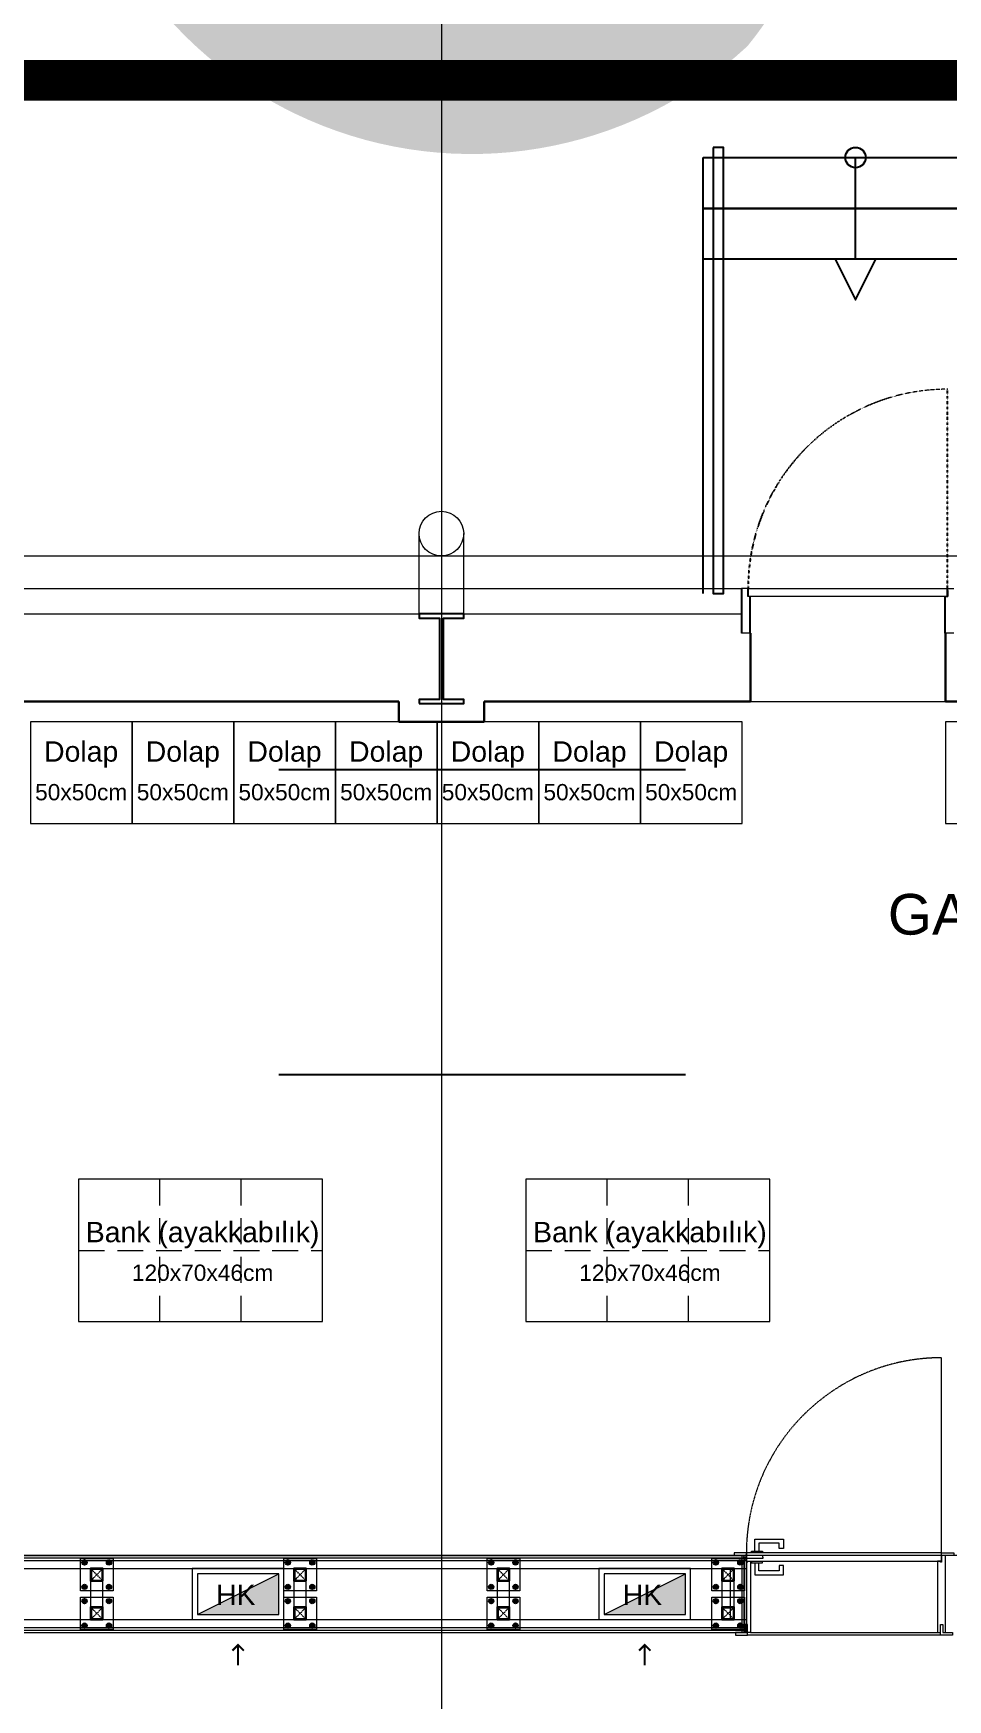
# Model space of a CAD drawing. Header units: centimetres. Extents: x 405464 to 563355, y 50011 to 66875.
# Drawn here: x 511038 to 511487, y 56607 to 57427 of the extents above; entities that cross this region are included whole.
import ezdxf
from ezdxf.enums import TextEntityAlignment as Align

# ---------------------------------------------------------------- set-up
doc = ezdxf.new("R2010")
doc.units = ezdxf.units.CM
for name, pattern in [('CHAIN', [0.3543, 0.2362, -0.0295, 0.0591, -0.0295]), ('DASHDOT', [25.4, 12.7, -6.35, 0, -6.35]), ('DASHED', [4, 2, -2]), ('DASHED2', [9.525, 6.35, -3.175]), ('DOT', [0.25, 0, -0.25]), ('M00$0$CENTER', [50.8, 31.75, -6.35, 6.35, -6.35]), ('M00$0$HIDDEN', [0.375, 0.25, -0.125])]:
    doc.linetypes.add(name, pattern=pattern)
doc.layers.get('0').update_dxf_attribs({"lineweight": 9})
doc.layers.add('-MH_Ad', color=1, linetype='Continuous', lineweight=9, true_color=0xff0000)
doc.layers.add('DV_alçıpanel_duvar_yeni', color=1, linetype='Continuous', lineweight=20, true_color=0xff0000)
for name, color, linetype, lineweight in [('0-KRCN-MİMARİ-220526', 8, 'Continuous', 9), ('A_Aks', 30, 'DASHDOT', 9), ('A_Arka', 8, 'Continuous', 9), ('A_celik', 1, 'Continuous', 25), ('A_Duvar-alçiplak', 3, 'Continuous', 30), ('A_Kaplama', 191, 'Continuous', 20), ('D_Profil', 155, 'Continuous', 15), ('G_0.09', 254, 'Continuous', 9), ('M00$0$A_Iskelet', 20, 'Continuous', 25), ('M00$0$D_Merkez', 51, 'M00$0$CENTER', 13), ('M00$0$D_Profil', 155, 'Continuous', 15), ('M00$0$KP_Acilim', 201, 'M00$0$HIDDEN', 15), ('M00$0$KP_Aksesuar', 9, 'Continuous', 9), ('M00$0$Y_Hidden_[Gizli]', 9, 'M00$0$HIDDEN', 9), ('MH_Alan', 51, 'Continuous', 9), ('TF_Mobilya', 142, 'Continuous', 9)]:
    doc.layers.add(name, color=color, linetype=linetype, lineweight=lineweight)
doc.layers.add('_statik', color=2, linetype='Continuous')
doc.layers.add('mevcut çelik merdiven', color=23, linetype='Continuous')
doc.styles.add('Kalin01', font='swissk.ttf')
doc.styles.add('MP_KAPI_POZ', font='arial.ttf')
doc.styles.add('Normal', font='arial.ttf')

# ---------------------------------------------------------------- blocks, each defined once
blk = doc.blocks.new('a_aks')
at = {"layer": 'A_Aks', "color": 8, "ltscale": 200}
for p, q in [((6880, 5308.05), (6880, -831.11)), ((2130, 4857), (12637.81, 4857))]:
    blk.add_line(p, q, dxfattribs=at)
blk = doc.blocks.new('mimari_yeni_durum')
at = {"transparency": 33554559}
h = blk.add_hatch(color=8, dxfattribs=at)
h.dxf.hatch_style = 1
h.set_gradient(color1=(128, 128, 128), color2=(214, 214, 214), name='INVSPHERICAL')
h.paths.add_polyline_path([(7075.01, 5283.99, 0.653656), (6739.42, 5431.01, 0.171763), (6694.89, 5305.18, 0.653656), (7030.48, 5158.16, 0.171763)])
h.paths.add_polyline_path([(6855.01, 5283.99, -1), (6895.01, 5283.99, -1)], flags=16)
at = {"color": 8, "linetype": 'DOT'}
for p, q in [((7128.68, 4891.5), (7128.68, 4989.5)), ((7129, 4891.5), (7129, 4989.5))]:
    blk.add_line(p, q, dxfattribs=at)
at = {"color": 8}
for p, q in [((7027.68, 4869.5), (7027.68, 4891.5)), ((7030.68, 4891.5), (7027.68, 4891.5)), ((7028, 4869.5), (7028, 4891.5)), ((7031, 4891.5), (7028, 4891.5)), ((7030.68, 4891.5), (7128.68, 4891.5)), ((7030.68, 4887.5), (7030.68, 4891.5)), ((7030.68, 4887.5), (7030.68, 4890.5)), ((7128.68, 4887.5), (7030.68, 4887.5)), ((7031.68, 4887.5), (7030.68, 4887.5)), ((7031, 4891.5), (7129, 4891.5)), ((7031, 4887.5), (7031, 4891.5)), ((7031, 4887.5), (7031, 4890.5)), ((7129, 4887.5), (7031, 4887.5)), ((7032, 4887.5), (7031, 4887.5)), ((7031.68, 4869.5), (7031.68, 4887.5)), ((7032, 4869.5), (7032, 4887.5)), ((7127.68, 4887.5), (7128.68, 4887.5)), ((7127.68, 4869.5), (7127.68, 4887.5)), ((7128, 4887.5), (7129, 4887.5)), ((7128, 4869.5), (7128, 4887.5)), ((7128.68, 4891.5), (7131.68, 4891.5)), ((7128.68, 4890.5), (7128.68, 4891.5)), ((7128.68, 4890.5), (7128.68, 4887.5)), ((7128.68, 4887.5), (7128.68, 4890.5)), ((7129, 4891.5), (7132, 4891.5)), ((7129, 4890.5), (7129, 4891.5)), ((7129, 4890.5), (7129, 4887.5)), ((7129, 4887.5), (7129, 4890.5)), ((7031.68, 4869.5), (7027.68, 4869.5)), ((7032, 4869.5), (7028, 4869.5)), ((7131.68, 4869.5), (7127.68, 4869.5)), ((7132, 4869.5), (7128, 4869.5))]:
    blk.add_line(p, q, dxfattribs=at)
at = {"color": 8, "linetype": 'DOT'}
for centre, radius in [((7128.68, 4891.5), 97.99), ((7129, 4891.5), 98)]:
    blk.add_arc(centre, radius, 90, 180, dxfattribs=at)
at = {"layer": 'A_Arka', "color": 8}
for p, q in [((6869, 4879), (6869, 4918.5)), ((6891, 4879), (6891, 4918.5)), ((1600, 4907.5), (12577, 4907.5))]:
    blk.add_line(p, q, dxfattribs=at)
blk.add_circle((6880, 4918.5), 11, dxfattribs=at)
at = {"layer": 'A_celik', "color": 8}
blk.add_lwpolyline([(6869, 4835), (6891, 4835), (6891, 4837), (6881, 4837), (6881, 4877), (6891, 4877), (6891, 4879), (6869, 4879), (6869, 4877), (6879, 4877), (6879, 4837), (6869, 4837), (6869, 4835)], dxfattribs=at)
at = {"layer": 'A_Duvar-alçiplak', "color": 8}
for p, q in [((7032, 4869.5), (7032, 4836)), ((7128, 4869.5), (7128, 4836)), ((6501, 4836), (6859, 4836)), ((6859, 4836), (6859, 4826)), ((6901, 4836), (6901, 4826)), ((6901, 4836), (7032, 4836)), ((7128, 4836), (7259, 4836)), ((6859, 4826), (6901, 4826))]:
    blk.add_line(p, q, dxfattribs=at)
at = {"layer": 'A_Kaplama', "color": 8}
for p, q in [((4282, 4891.5), (7028, 4891.5)), ((4282, 4879), (7028, 4879))]:
    blk.add_line(p, q, dxfattribs=at)
at = {"layer": 'mevcut çelik merdiven', "color": 8}
for points in [[(7013.67, 5108.46), (7013.67, 4889), (7018.67, 4889), (7018.67, 5108.46)], [(7013.67, 5108.46), (7013.67, 4889), (7018.67, 4889), (7018.67, 5108.46)], [(7008.67, 5103.46), (7158.67, 5103.46), (7158.67, 5078.46), (7008.67, 5078.46)], [(7008.67, 5103.46), (7158.67, 5103.46), (7158.67, 5078.46), (7008.67, 5078.46)], [(7008.67, 5078.46), (7158.67, 5078.46), (7158.67, 5053.46), (7008.67, 5053.46)], [(7008.67, 5078.46), (7158.67, 5078.46), (7158.67, 5053.46), (7008.67, 5053.46)], [(7073.61, 5053.46), (7083.61, 5033.46), (7093.61, 5053.46)], [(7073.61, 5053.46), (7083.61, 5033.46), (7093.61, 5053.46)]]:
    blk.add_lwpolyline(points, close=True, dxfattribs=at)
for points in [[(7083.67, 5053.46), (7083.67, 5103.46)], [(7083.67, 5053.46), (7083.67, 5103.46)], [(7008.67, 4889), (7008.67, 5078.46)], [(7008.67, 4889), (7008.67, 5078.46)]]:
    blk.add_lwpolyline(points, dxfattribs=at)
blk.add_circle((7083.67, 5103.46), 5, dxfattribs=at)
blk.add_circle((7083.67, 5103.46), 5, dxfattribs=at)
at = {"layer": 'A_Aks', "color": 8}
blk.add_blockref('a_aks', (0, 0), dxfattribs=at)
blk = doc.blocks.new('hazırlık_alanları_yp')
at = {"layer": 'TF_Mobilya', "color": 8, "linetype": 'DASHED2', "ltscale": 2}
for p, q in [((5111.6, 4474), (5111.6, 4544)), ((5151.6, 4474), (5151.6, 4544)), ((5331.6, 4474), (5331.6, 4544)), ((5371.6, 4474), (5371.6, 4544))]:
    blk.add_line(p, q, dxfattribs=at)
at = {"layer": 'TF_Mobilya', "color": 8}
for points in [[(5048, 4719), (5098, 4719), (5098, 4769), (5048, 4769)], [(5098, 4719), (5148, 4719), (5148, 4769), (5098, 4769)], [(5148, 4719), (5198, 4719), (5198, 4769), (5148, 4769)], [(5198, 4719), (5248, 4719), (5248, 4769), (5198, 4769)], [(5248, 4719), (5298, 4719), (5298, 4769), (5248, 4769)], [(5298, 4719), (5348, 4719), (5348, 4769), (5298, 4769)], [(5348, 4719), (5398, 4719), (5398, 4769), (5348, 4769)], [(5498, 4719), (5548, 4719), (5548, 4769), (5498, 4769)], [(5071.6, 4474), (5191.6, 4474), (5191.6, 4544), (5071.6, 4544)], [(5291.6, 4474), (5411.6, 4474), (5411.6, 4544), (5291.6, 4544)]]:
    blk.add_lwpolyline(points, close=True, dxfattribs=at)
at = {"layer": 'TF_Mobilya', "color": 8, "linetype": 'DASHED2', "ltscale": 2}
for points in [[(5071.6, 4509), (5191.6, 4509)], [(5291.6, 4509), (5411.6, 4509)]]:
    blk.add_lwpolyline(points, dxfattribs=at)
at = {"layer": 'TF_Mobilya', "color": 8, "style": 'MP_KAPI_POZ'}
for s, height, p in [('Dolap', 10, (5072.85, 4754.35)), ('Dolap', 10, (5122.85, 4754.35)), ('Dolap', 10, (5172.85, 4754.35)), ('Dolap', 10, (5222.85, 4754.35)), ('Dolap', 10, (5272.85, 4754.35)), ('Dolap', 10, (5322.85, 4754.35)), ('Dolap', 10, (5372.85, 4754.35)), ('50x50cm', 8, (5072.85, 4734.35)), ('50x50cm', 8, (5122.85, 4734.35)), ('50x50cm', 8, (5172.85, 4734.35)), ('50x50cm', 8, (5222.85, 4734.35)), ('50x50cm', 8, (5272.85, 4734.35)), ('50x50cm', 8, (5322.85, 4734.35)), ('50x50cm', 8, (5372.85, 4734.35)), ('Bank (ayakkabılık)', 10, (5132.56, 4518.01)), ('Bank (ayakkabılık)', 10, (5352.56, 4518.01)), ('120x70x46cm', 8, (5132.56, 4498.01)), ('120x70x46cm', 8, (5352.56, 4498.01))]:
    blk.add_text(s, height=height, dxfattribs=at).set_placement(p, align=Align.MIDDLE_CENTER)
blk = doc.blocks.new('A$C17b1b0ad')
at = {"layer": 'MH_Alan', "color": 8}
for points in [[(6101, 4836), (6459, 4836), (6459, 4826), (6501, 4826), (6501, 4836), (6859, 4836), (6859, 4826), (6901, 4826), (6901, 4836), (7259, 4836), (7259, 4826), (7301, 4826), (7301, 4836), (7659, 4836), (7659, 4826), (7701, 4826), (7701, 4836), (8059, 4836), (8059, 4826), (8101, 4826), (8101, 4836), (8459, 4836)], [(8656.98, 4416), (2547.5, 4416)]]:
    blk.add_lwpolyline(points, dxfattribs=at)
blk = doc.blocks.new('statik_temel_kalıp')
at = {"layer": '_statik', "color": 4, "linetype": 'DASHED', "ltscale": 100}
for p, q in [((-10930, -54.5), (-60, -54.5)), ((-10930, -204.5), (-210, -204.5))]:
    blk.add_line(p, q, dxfattribs=at)
at = {"layer": '_statik', "color": 4, "linetype": 'DASHED', "ltscale": 100, "style": 'Kalin01'}
blk.add_text('GALERİ', height=20, dxfattribs=at).set_placement((-5430.42, -135.71))
blk = doc.blocks.new('*U114')
at = {"ltscale": 40}
blk.add_lwpolyline([(0, 0), (0, 6), (6, 6), (6, 0)], close=True, dxfattribs=at)
at = {"layer": 'M00$0$D_Merkez', "ltscale": 0.015}
for points in [[(0, 0), (6, 6)], [(0, 6), (6, 0)]]:
    blk.add_lwpolyline(points, dxfattribs=at)
at = {"layer": 'M00$0$D_Profil', "ltscale": 40}
blk.add_lwpolyline([(0.4, 0.4), (0.4, 5.6), (5.6, 5.6), (5.6, 0.4)], close=True, dxfattribs=at)
blk = doc.blocks.new('duvarlar')
h = blk.add_hatch(color=8)
h.dxf.hatch_style = 1
h.paths.add_polyline_path([(6800, 4387), (6800, 4407), (6760, 4387)])
h = blk.add_hatch(color=8)
h.dxf.hatch_style = 1
h.paths.add_polyline_path([(7000, 4387), (7000, 4407), (6960, 4387)])
at = {"color": 8}
for points in [[(7030, 4417.2), (7024, 4417.2), (7024, 4416), (7030, 4416)], [(7030, 4417.2), (7030, 4413.2), (7126, 4413.2), (7126, 4417.2)], [(7126, 4417.2), (7132, 4417.2), (7132, 4416), (7126, 4416)], [(6702.5, 4398.5), (6702.5, 4414.5), (6718.5, 4414.5), (6718.5, 4398.5)], [(6802.5, 4398.5), (6802.5, 4414.5), (6818.5, 4414.5), (6818.5, 4398.5)], [(6902.5, 4398.5), (6902.5, 4414.5), (6918.5, 4414.5), (6918.5, 4398.5)], [(7013, 4398.5), (7013, 4414.5), (7029, 4414.5), (7029, 4398.5)], [(7013, 4398.5), (7013, 4414.5), (7029, 4414.5), (7029, 4398.5)], [(7030.6, 4378), (7030.6, 4382), (7029.4, 4382), (7029.4, 4378), (7028, 4378), (7028, 4416), (7030, 4416), (7030, 4412.7), (7030.5, 4412.7), (7030.5, 4413.2), (7032, 4413.2), (7032, 4378)], [(7125.5, 4413.2), (7124, 4413.2), (7124, 4378), (7125.4, 4378), (7125.4, 4382), (7126.6, 4382), (7126.6, 4378), (7128, 4378), (7128, 4416), (7126, 4416), (7126, 4412.7), (7125.5, 4412.7)], [(6800, 4387), (6800, 4407), (6760, 4407), (6760, 4387)], [(7000, 4387), (7000, 4407), (6960, 4407), (6960, 4387)], [(6702.5, 4379.5), (6702.5, 4395.5), (6718.5, 4395.5), (6718.5, 4379.5)], [(6802.5, 4379.5), (6802.5, 4395.5), (6818.5, 4395.5), (6818.5, 4379.5)], [(6902.5, 4379.5), (6902.5, 4395.5), (6918.5, 4395.5), (6918.5, 4379.5)], [(7013, 4379.5), (7013, 4395.5), (7029, 4395.5), (7029, 4379.5)], [(7013, 4379.5), (7013, 4395.5), (7029, 4395.5), (7029, 4379.5)], [(7029.4, 4378), (7024.6, 4378), (7024.6, 4376.8), (7030.6, 4376.8), (7030.6, 4382), (7029.4, 4382)], [(7126.6, 4378), (7131.4, 4378), (7131.4, 4376.8), (7125.4, 4376.8), (7125.4, 4382), (7126.6, 4382)]]:
    blk.add_lwpolyline(points, close=True, dxfattribs=at)
for points in [[(6760, 4387), (6800, 4407)], [(6960, 4387), (7000, 4407)]]:
    blk.add_lwpolyline(points, dxfattribs=at)
at = {"color": 8, "const_width": 1}
for points in [[(6777.17, 4369.17), (6780, 4372), (6782.83, 4369.17)], [(6780, 4361.94), (6780, 4372)], [(6977.17, 4369.17), (6980, 4372), (6982.83, 4369.17)], [(6980, 4361.94), (6980, 4372)]]:
    blk.add_lwpolyline(points, dxfattribs=at)
at = {"layer": 'D_Profil', "color": 8}
for p, q in [((4281.25, 4409.5), (7030, 4409.5)), ((6707.5, 4409.5), (6707.5, 4384.5)), ((6807.5, 4409.5), (6807.5, 4384.5)), ((6907.5, 4409.5), (6907.5, 4384.5)), ((7018, 4409.5), (7018, 4384.5)), ((7022, 4409.5), (7022, 4384.5)), ((6713.5, 4390.5), (6713.5, 4403.5)), ((6813.5, 4390.5), (6813.5, 4403.5)), ((6913.5, 4390.5), (6913.5, 4403.5)), ((7024, 4390.5), (7024, 4403.5)), ((7028, 4390.5), (7028, 4403.5)), ((4281.25, 4384.5), (7030, 4384.5))]:
    blk.add_line(p, q, dxfattribs=at)
at = {"layer": 'DV_alçıpanel_duvar_yeni', "color": 8}
for p, q in [((4281.25, 4416), (7030, 4416)), ((4281.25, 4414.75), (7030, 4414.75)), ((4281.25, 4413.5), (7030, 4413.5)), ((7028.75, 4416), (7028.75, 4378)), ((7028.75, 4416), (7028.75, 4378)), ((7030, 4416), (7030, 4378)), ((7030, 4416), (7030, 4389)), ((7030, 4416), (7030, 4378)), ((4280, 4378), (7030, 4378)), ((4281.25, 4380.5), (7030, 4380.5)), ((4281.25, 4379.25), (7030, 4379.25))]:
    blk.add_line(p, q, dxfattribs=at)
at = {"layer": 'G_0.09', "color": 8}
for p, q in [((6704.5, 4413.67), (6703.49, 4413.09)), ((6703.49, 4413.09), (6703.49, 4411.91)), ((6703.49, 4411.91), (6704.5, 4411.33)), ((6705.51, 4413.09), (6704.5, 4413.67)), ((6704.5, 4411.33), (6705.51, 4411.91)), ((6705.51, 4411.91), (6705.51, 4413.09)), ((6715.49, 4413.09), (6716.5, 4413.67)), ((6715.49, 4411.91), (6715.49, 4413.09)), ((6716.5, 4411.33), (6715.49, 4411.91)), ((6716.5, 4413.67), (6717.51, 4413.09)), ((6717.51, 4411.91), (6716.5, 4411.33)), ((6717.51, 4413.09), (6717.51, 4411.91)), ((6804.5, 4413.67), (6803.49, 4413.09)), ((6803.49, 4413.09), (6803.49, 4411.91)), ((6803.49, 4411.91), (6804.5, 4411.33)), ((6805.51, 4413.09), (6804.5, 4413.67)), ((6804.5, 4411.33), (6805.51, 4411.91)), ((6805.51, 4411.91), (6805.51, 4413.09)), ((6815.49, 4413.09), (6816.5, 4413.67)), ((6815.49, 4411.91), (6815.49, 4413.09)), ((6816.5, 4411.33), (6815.49, 4411.91)), ((6816.5, 4413.67), (6817.51, 4413.09)), ((6817.51, 4411.91), (6816.5, 4411.33)), ((6817.51, 4413.09), (6817.51, 4411.91)), ((6904.5, 4413.67), (6903.49, 4413.09)), ((6903.49, 4413.09), (6903.49, 4411.91)), ((6903.49, 4411.91), (6904.5, 4411.33)), ((6905.51, 4413.09), (6904.5, 4413.67)), ((6904.5, 4411.33), (6905.51, 4411.91)), ((6905.51, 4411.91), (6905.51, 4413.09)), ((6915.49, 4413.09), (6916.5, 4413.67)), ((6915.49, 4411.91), (6915.49, 4413.09)), ((6916.5, 4411.33), (6915.49, 4411.91)), ((6916.5, 4413.67), (6917.51, 4413.09)), ((6917.51, 4411.91), (6916.5, 4411.33)), ((6917.51, 4413.09), (6917.51, 4411.91)), ((7015, 4413.67), (7013.99, 4413.09)), ((7015, 4413.67), (7013.99, 4413.09)), ((7013.99, 4413.09), (7013.99, 4411.91)), ((7013.99, 4413.09), (7013.99, 4411.91)), ((7013.99, 4411.91), (7015, 4411.33)), ((7013.99, 4411.91), (7015, 4411.33)), ((7016.01, 4413.09), (7015, 4413.67)), ((7016.01, 4413.09), (7015, 4413.67)), ((7015, 4411.33), (7016.01, 4411.91)), ((7015, 4411.33), (7016.01, 4411.91)), ((7016.01, 4411.91), (7016.01, 4413.09)), ((7016.01, 4411.91), (7016.01, 4413.09)), ((7025.99, 4413.09), (7027, 4413.67)), ((7025.99, 4413.09), (7027, 4413.67)), ((7025.99, 4411.91), (7025.99, 4413.09)), ((7025.99, 4411.91), (7025.99, 4413.09)), ((7027, 4411.33), (7025.99, 4411.91)), ((7027, 4411.33), (7025.99, 4411.91)), ((7027, 4413.67), (7028.01, 4413.09)), ((7027, 4413.67), (7028.01, 4413.09)), ((7028.01, 4411.91), (7027, 4411.33)), ((7028.01, 4411.91), (7027, 4411.33)), ((7028.01, 4413.09), (7028.01, 4411.91)), ((7028.01, 4413.09), (7028.01, 4411.91)), ((6703.49, 4401.09), (6704.5, 4401.67)), ((6703.49, 4399.91), (6703.49, 4401.09)), ((6704.5, 4401.67), (6705.51, 4401.09)), ((6705.51, 4401.09), (6705.51, 4399.91)), ((6716.5, 4401.67), (6715.49, 4401.09)), ((6715.49, 4401.09), (6715.49, 4399.91)), ((6717.51, 4401.09), (6716.5, 4401.67)), ((6717.51, 4399.91), (6717.51, 4401.09)), ((6803.49, 4401.09), (6804.5, 4401.67)), ((6803.49, 4399.91), (6803.49, 4401.09)), ((6804.5, 4401.67), (6805.51, 4401.09)), ((6805.51, 4401.09), (6805.51, 4399.91)), ((6816.5, 4401.67), (6815.49, 4401.09)), ((6815.49, 4401.09), (6815.49, 4399.91)), ((6817.51, 4401.09), (6816.5, 4401.67)), ((6817.51, 4399.91), (6817.51, 4401.09)), ((6903.49, 4401.09), (6904.5, 4401.67)), ((6903.49, 4399.91), (6903.49, 4401.09)), ((6904.5, 4401.67), (6905.51, 4401.09)), ((6905.51, 4401.09), (6905.51, 4399.91)), ((6916.5, 4401.67), (6915.49, 4401.09)), ((6915.49, 4401.09), (6915.49, 4399.91)), ((6917.51, 4401.09), (6916.5, 4401.67)), ((6917.51, 4399.91), (6917.51, 4401.09)), ((7013.99, 4401.09), (7015, 4401.67)), ((7013.99, 4401.09), (7015, 4401.67)), ((7013.99, 4399.91), (7013.99, 4401.09)), ((7013.99, 4399.91), (7013.99, 4401.09)), ((7015, 4401.67), (7016.01, 4401.09)), ((7015, 4401.67), (7016.01, 4401.09)), ((7016.01, 4401.09), (7016.01, 4399.91)), ((7016.01, 4401.09), (7016.01, 4399.91)), ((7027, 4401.67), (7025.99, 4401.09)), ((7027, 4401.67), (7025.99, 4401.09)), ((7025.99, 4401.09), (7025.99, 4399.91)), ((7025.99, 4401.09), (7025.99, 4399.91)), ((7028.01, 4401.09), (7027, 4401.67)), ((7028.01, 4401.09), (7027, 4401.67)), ((7028.01, 4399.91), (7028.01, 4401.09)), ((7028.01, 4399.91), (7028.01, 4401.09)), ((6704.5, 4399.33), (6703.49, 4399.91)), ((6704.5, 4394.67), (6703.49, 4394.09)), ((6703.49, 4394.09), (6703.49, 4392.91)), ((6703.49, 4392.91), (6704.5, 4392.33)), ((6705.51, 4399.91), (6704.5, 4399.33)), ((6705.51, 4394.09), (6704.5, 4394.67)), ((6704.5, 4392.33), (6705.51, 4392.91)), ((6705.51, 4392.91), (6705.51, 4394.09)), ((6715.49, 4399.91), (6716.5, 4399.33)), ((6715.49, 4394.09), (6716.5, 4394.67)), ((6715.49, 4392.91), (6715.49, 4394.09)), ((6716.5, 4392.33), (6715.49, 4392.91)), ((6716.5, 4399.33), (6717.51, 4399.91)), ((6716.5, 4394.67), (6717.51, 4394.09)), ((6717.51, 4392.91), (6716.5, 4392.33)), ((6717.51, 4394.09), (6717.51, 4392.91)), ((6804.5, 4399.33), (6803.49, 4399.91)), ((6804.5, 4394.67), (6803.49, 4394.09)), ((6803.49, 4394.09), (6803.49, 4392.91)), ((6803.49, 4392.91), (6804.5, 4392.33)), ((6805.51, 4399.91), (6804.5, 4399.33)), ((6805.51, 4394.09), (6804.5, 4394.67)), ((6804.5, 4392.33), (6805.51, 4392.91)), ((6805.51, 4392.91), (6805.51, 4394.09)), ((6815.49, 4399.91), (6816.5, 4399.33)), ((6815.49, 4394.09), (6816.5, 4394.67)), ((6815.49, 4392.91), (6815.49, 4394.09)), ((6816.5, 4392.33), (6815.49, 4392.91)), ((6816.5, 4399.33), (6817.51, 4399.91)), ((6816.5, 4394.67), (6817.51, 4394.09)), ((6817.51, 4392.91), (6816.5, 4392.33)), ((6817.51, 4394.09), (6817.51, 4392.91)), ((6904.5, 4399.33), (6903.49, 4399.91)), ((6904.5, 4394.67), (6903.49, 4394.09)), ((6903.49, 4394.09), (6903.49, 4392.91)), ((6903.49, 4392.91), (6904.5, 4392.33)), ((6905.51, 4399.91), (6904.5, 4399.33)), ((6905.51, 4394.09), (6904.5, 4394.67)), ((6904.5, 4392.33), (6905.51, 4392.91)), ((6905.51, 4392.91), (6905.51, 4394.09)), ((6915.49, 4399.91), (6916.5, 4399.33)), ((6915.49, 4394.09), (6916.5, 4394.67)), ((6915.49, 4392.91), (6915.49, 4394.09)), ((6916.5, 4392.33), (6915.49, 4392.91)), ((6916.5, 4399.33), (6917.51, 4399.91)), ((6916.5, 4394.67), (6917.51, 4394.09)), ((6917.51, 4392.91), (6916.5, 4392.33)), ((6917.51, 4394.09), (6917.51, 4392.91)), ((7015, 4399.33), (7013.99, 4399.91)), ((7015, 4399.33), (7013.99, 4399.91)), ((7015, 4394.67), (7013.99, 4394.09)), ((7015, 4394.67), (7013.99, 4394.09)), ((7013.99, 4394.09), (7013.99, 4392.91)), ((7013.99, 4394.09), (7013.99, 4392.91)), ((7013.99, 4392.91), (7015, 4392.33)), ((7013.99, 4392.91), (7015, 4392.33)), ((7016.01, 4399.91), (7015, 4399.33)), ((7016.01, 4399.91), (7015, 4399.33)), ((7016.01, 4394.09), (7015, 4394.67)), ((7016.01, 4394.09), (7015, 4394.67)), ((7015, 4392.33), (7016.01, 4392.91)), ((7015, 4392.33), (7016.01, 4392.91)), ((7016.01, 4392.91), (7016.01, 4394.09)), ((7016.01, 4392.91), (7016.01, 4394.09)), ((7025.99, 4399.91), (7027, 4399.33)), ((7025.99, 4399.91), (7027, 4399.33)), ((7025.99, 4394.09), (7027, 4394.67)), ((7025.99, 4394.09), (7027, 4394.67)), ((7025.99, 4392.91), (7025.99, 4394.09)), ((7025.99, 4392.91), (7025.99, 4394.09)), ((7027, 4392.33), (7025.99, 4392.91)), ((7027, 4392.33), (7025.99, 4392.91)), ((7027, 4399.33), (7028.01, 4399.91)), ((7027, 4399.33), (7028.01, 4399.91)), ((7027, 4394.67), (7028.01, 4394.09)), ((7027, 4394.67), (7028.01, 4394.09)), ((7028.01, 4392.91), (7027, 4392.33)), ((7028.01, 4392.91), (7027, 4392.33)), ((7028.01, 4394.09), (7028.01, 4392.91)), ((7028.01, 4394.09), (7028.01, 4392.91)), ((6703.49, 4382.09), (6704.5, 4382.67)), ((6703.49, 4380.91), (6703.49, 4382.09)), ((6704.5, 4380.33), (6703.49, 4380.91)), ((6704.5, 4382.67), (6705.51, 4382.09)), ((6705.51, 4380.91), (6704.5, 4380.33)), ((6705.51, 4382.09), (6705.51, 4380.91)), ((6716.5, 4382.67), (6715.49, 4382.09)), ((6715.49, 4382.09), (6715.49, 4380.91)), ((6715.49, 4380.91), (6716.5, 4380.33)), ((6717.51, 4382.09), (6716.5, 4382.67)), ((6716.5, 4380.33), (6717.51, 4380.91)), ((6717.51, 4380.91), (6717.51, 4382.09)), ((6803.49, 4382.09), (6804.5, 4382.67)), ((6803.49, 4380.91), (6803.49, 4382.09)), ((6804.5, 4380.33), (6803.49, 4380.91)), ((6804.5, 4382.67), (6805.51, 4382.09)), ((6805.51, 4380.91), (6804.5, 4380.33)), ((6805.51, 4382.09), (6805.51, 4380.91)), ((6816.5, 4382.67), (6815.49, 4382.09)), ((6815.49, 4382.09), (6815.49, 4380.91)), ((6815.49, 4380.91), (6816.5, 4380.33)), ((6817.51, 4382.09), (6816.5, 4382.67)), ((6816.5, 4380.33), (6817.51, 4380.91)), ((6817.51, 4380.91), (6817.51, 4382.09)), ((6903.49, 4382.09), (6904.5, 4382.67)), ((6903.49, 4380.91), (6903.49, 4382.09)), ((6904.5, 4380.33), (6903.49, 4380.91)), ((6904.5, 4382.67), (6905.51, 4382.09)), ((6905.51, 4380.91), (6904.5, 4380.33)), ((6905.51, 4382.09), (6905.51, 4380.91)), ((6916.5, 4382.67), (6915.49, 4382.09)), ((6915.49, 4382.09), (6915.49, 4380.91)), ((6915.49, 4380.91), (6916.5, 4380.33)), ((6917.51, 4382.09), (6916.5, 4382.67)), ((6916.5, 4380.33), (6917.51, 4380.91)), ((6917.51, 4380.91), (6917.51, 4382.09)), ((7013.99, 4382.09), (7015, 4382.67)), ((7013.99, 4382.09), (7015, 4382.67)), ((7013.99, 4380.91), (7013.99, 4382.09)), ((7013.99, 4380.91), (7013.99, 4382.09)), ((7015, 4380.33), (7013.99, 4380.91)), ((7015, 4380.33), (7013.99, 4380.91)), ((7015, 4382.67), (7016.01, 4382.09)), ((7015, 4382.67), (7016.01, 4382.09)), ((7016.01, 4380.91), (7015, 4380.33)), ((7016.01, 4380.91), (7015, 4380.33)), ((7016.01, 4382.09), (7016.01, 4380.91)), ((7016.01, 4382.09), (7016.01, 4380.91)), ((7027, 4382.67), (7025.99, 4382.09)), ((7027, 4382.67), (7025.99, 4382.09)), ((7025.99, 4382.09), (7025.99, 4380.91)), ((7025.99, 4382.09), (7025.99, 4380.91)), ((7025.99, 4380.91), (7027, 4380.33)), ((7025.99, 4380.91), (7027, 4380.33)), ((7028.01, 4382.09), (7027, 4382.67)), ((7028.01, 4382.09), (7027, 4382.67)), ((7027, 4380.33), (7028.01, 4380.91)), ((7027, 4380.33), (7028.01, 4380.91)), ((7028.01, 4380.91), (7028.01, 4382.09)), ((7028.01, 4380.91), (7028.01, 4382.09))]:
    blk.add_line(p, q, dxfattribs=at)
at = {"layer": 'G_0.09', "color": 8, "linetype": 'CHAIN', "ltscale": 3}
for p, q in [((6703.49, 4412.5), (6705.51, 4412.5)), ((6704.5, 4411.33), (6704.5, 4413.67)), ((6717.51, 4412.5), (6715.49, 4412.5)), ((6716.5, 4411.33), (6716.5, 4413.67)), ((6803.49, 4412.5), (6805.51, 4412.5)), ((6804.5, 4411.33), (6804.5, 4413.67)), ((6817.51, 4412.5), (6815.49, 4412.5)), ((6816.5, 4411.33), (6816.5, 4413.67)), ((6903.49, 4412.5), (6905.51, 4412.5)), ((6904.5, 4411.33), (6904.5, 4413.67)), ((6917.51, 4412.5), (6915.49, 4412.5)), ((6916.5, 4411.33), (6916.5, 4413.67)), ((7013.99, 4412.5), (7016.01, 4412.5)), ((7013.99, 4412.5), (7016.01, 4412.5)), ((7015, 4411.33), (7015, 4413.67)), ((7015, 4411.33), (7015, 4413.67)), ((7028.01, 4412.5), (7025.99, 4412.5)), ((7028.01, 4412.5), (7025.99, 4412.5)), ((7027, 4411.33), (7027, 4413.67)), ((7027, 4411.33), (7027, 4413.67)), ((6704.5, 4401.67), (6704.5, 4399.33)), ((6716.5, 4401.67), (6716.5, 4399.33)), ((6804.5, 4401.67), (6804.5, 4399.33)), ((6816.5, 4401.67), (6816.5, 4399.33)), ((6904.5, 4401.67), (6904.5, 4399.33)), ((6916.5, 4401.67), (6916.5, 4399.33)), ((7015, 4401.67), (7015, 4399.33)), ((7015, 4401.67), (7015, 4399.33)), ((7027, 4401.67), (7027, 4399.33)), ((7027, 4401.67), (7027, 4399.33)), ((6703.49, 4400.5), (6705.51, 4400.5)), ((6703.49, 4393.5), (6705.51, 4393.5)), ((6704.5, 4392.33), (6704.5, 4394.67)), ((6717.51, 4400.5), (6715.49, 4400.5)), ((6717.51, 4393.5), (6715.49, 4393.5)), ((6716.5, 4392.33), (6716.5, 4394.67)), ((6803.49, 4400.5), (6805.51, 4400.5)), ((6803.49, 4393.5), (6805.51, 4393.5)), ((6804.5, 4392.33), (6804.5, 4394.67)), ((6817.51, 4400.5), (6815.49, 4400.5)), ((6817.51, 4393.5), (6815.49, 4393.5)), ((6816.5, 4392.33), (6816.5, 4394.67)), ((6903.49, 4400.5), (6905.51, 4400.5)), ((6903.49, 4393.5), (6905.51, 4393.5)), ((6904.5, 4392.33), (6904.5, 4394.67)), ((6917.51, 4400.5), (6915.49, 4400.5)), ((6917.51, 4393.5), (6915.49, 4393.5)), ((6916.5, 4392.33), (6916.5, 4394.67)), ((7013.99, 4400.5), (7016.01, 4400.5)), ((7013.99, 4400.5), (7016.01, 4400.5)), ((7013.99, 4393.5), (7016.01, 4393.5)), ((7013.99, 4393.5), (7016.01, 4393.5)), ((7015, 4392.33), (7015, 4394.67)), ((7015, 4392.33), (7015, 4394.67)), ((7028.01, 4400.5), (7025.99, 4400.5)), ((7028.01, 4400.5), (7025.99, 4400.5)), ((7028.01, 4393.5), (7025.99, 4393.5)), ((7028.01, 4393.5), (7025.99, 4393.5)), ((7027, 4392.33), (7027, 4394.67)), ((7027, 4392.33), (7027, 4394.67)), ((6703.49, 4381.5), (6705.51, 4381.5)), ((6704.5, 4382.67), (6704.5, 4380.33)), ((6717.51, 4381.5), (6715.49, 4381.5)), ((6716.5, 4382.67), (6716.5, 4380.33)), ((6803.49, 4381.5), (6805.51, 4381.5)), ((6804.5, 4382.67), (6804.5, 4380.33)), ((6817.51, 4381.5), (6815.49, 4381.5)), ((6816.5, 4382.67), (6816.5, 4380.33)), ((6903.49, 4381.5), (6905.51, 4381.5)), ((6904.5, 4382.67), (6904.5, 4380.33)), ((6917.51, 4381.5), (6915.49, 4381.5)), ((6916.5, 4382.67), (6916.5, 4380.33)), ((7013.99, 4381.5), (7016.01, 4381.5)), ((7013.99, 4381.5), (7016.01, 4381.5)), ((7015, 4382.67), (7015, 4380.33)), ((7015, 4382.67), (7015, 4380.33)), ((7028.01, 4381.5), (7025.99, 4381.5)), ((7028.01, 4381.5), (7025.99, 4381.5)), ((7027, 4382.67), (7027, 4380.33)), ((7027, 4382.67), (7027, 4380.33))]:
    blk.add_line(p, q, dxfattribs=at)
at = {"layer": 'G_0.09', "color": 8}
for points in [[(6802.5, 4384.5), (6802.5, 4409.5), (6757.5, 4409.5), (6757.5, 4384.5)], [(7002.5, 4384.5), (7002.5, 4409.5), (6957.5, 4409.5), (6957.5, 4384.5)]]:
    blk.add_lwpolyline(points, close=True, dxfattribs=at)
for centre, radius in [((6704.5, 4412.5), 1.28), ((6704.5, 4412.5), 0.917), ((6704.5, 4412.5), 0.9), ((6704.5, 4412.5), 0.693), ((6704.5, 4412.5), 0.64), ((6704.5, 4412.5), 0.539), ((6716.5, 4412.5), 1.28), ((6716.5, 4412.5), 0.917), ((6716.5, 4412.5), 0.9), ((6716.5, 4412.5), 0.693), ((6716.5, 4412.5), 0.64), ((6716.5, 4412.5), 0.539), ((6804.5, 4412.5), 1.28), ((6804.5, 4412.5), 0.917), ((6804.5, 4412.5), 0.9), ((6804.5, 4412.5), 0.693), ((6804.5, 4412.5), 0.64), ((6804.5, 4412.5), 0.539), ((6816.5, 4412.5), 1.28), ((6816.5, 4412.5), 0.917), ((6816.5, 4412.5), 0.9), ((6816.5, 4412.5), 0.693), ((6816.5, 4412.5), 0.64), ((6816.5, 4412.5), 0.539), ((6904.5, 4412.5), 1.28), ((6904.5, 4412.5), 0.917), ((6904.5, 4412.5), 0.9), ((6904.5, 4412.5), 0.693), ((6904.5, 4412.5), 0.64), ((6904.5, 4412.5), 0.539), ((6916.5, 4412.5), 1.28), ((6916.5, 4412.5), 0.917), ((6916.5, 4412.5), 0.9), ((6916.5, 4412.5), 0.693), ((6916.5, 4412.5), 0.64), ((6916.5, 4412.5), 0.539), ((7015, 4412.5), 1.28), ((7015, 4412.5), 1.28), ((7015, 4412.5), 0.917), ((7015, 4412.5), 0.917), ((7015, 4412.5), 0.9), ((7015, 4412.5), 0.9), ((7015, 4412.5), 0.693), ((7015, 4412.5), 0.693), ((7015, 4412.5), 0.64), ((7015, 4412.5), 0.64), ((7015, 4412.5), 0.539), ((7015, 4412.5), 0.539), ((7027, 4412.5), 1.28), ((7027, 4412.5), 1.28), ((7027, 4412.5), 0.917), ((7027, 4412.5), 0.917), ((7027, 4412.5), 0.9), ((7027, 4412.5), 0.9), ((7027, 4412.5), 0.693), ((7027, 4412.5), 0.693), ((7027, 4412.5), 0.64), ((7027, 4412.5), 0.64), ((7027, 4412.5), 0.539), ((7027, 4412.5), 0.539), ((6704.5, 4400.5), 1.28), ((6704.5, 4400.5), 0.917), ((6704.5, 4400.5), 0.9), ((6704.5, 4400.5), 0.693), ((6704.5, 4400.5), 0.64), ((6704.5, 4400.5), 0.539), ((6716.5, 4400.5), 1.28), ((6716.5, 4400.5), 0.917), ((6716.5, 4400.5), 0.9), ((6716.5, 4400.5), 0.693), ((6716.5, 4400.5), 0.64), ((6716.5, 4400.5), 0.539), ((6804.5, 4400.5), 1.28), ((6804.5, 4400.5), 0.917), ((6804.5, 4400.5), 0.9), ((6804.5, 4400.5), 0.693), ((6804.5, 4400.5), 0.64), ((6804.5, 4400.5), 0.539), ((6816.5, 4400.5), 1.28), ((6816.5, 4400.5), 0.917), ((6816.5, 4400.5), 0.9), ((6816.5, 4400.5), 0.693), ((6816.5, 4400.5), 0.64), ((6816.5, 4400.5), 0.539), ((6904.5, 4400.5), 1.28), ((6904.5, 4400.5), 0.917), ((6904.5, 4400.5), 0.9), ((6904.5, 4400.5), 0.693), ((6904.5, 4400.5), 0.64), ((6904.5, 4400.5), 0.539), ((6916.5, 4400.5), 1.28), ((6916.5, 4400.5), 0.917), ((6916.5, 4400.5), 0.9), ((6916.5, 4400.5), 0.693), ((6916.5, 4400.5), 0.64), ((6916.5, 4400.5), 0.539), ((7015, 4400.5), 1.28), ((7015, 4400.5), 1.28), ((7015, 4400.5), 0.917), ((7015, 4400.5), 0.917), ((7015, 4400.5), 0.9), ((7015, 4400.5), 0.9), ((7015, 4400.5), 0.693), ((7015, 4400.5), 0.693), ((7015, 4400.5), 0.64), ((7015, 4400.5), 0.64), ((7015, 4400.5), 0.539), ((7015, 4400.5), 0.539), ((7027, 4400.5), 1.28), ((7027, 4400.5), 1.28), ((7027, 4400.5), 0.917), ((7027, 4400.5), 0.917), ((7027, 4400.5), 0.9), ((7027, 4400.5), 0.9), ((7027, 4400.5), 0.693), ((7027, 4400.5), 0.693), ((7027, 4400.5), 0.64), ((7027, 4400.5), 0.64), ((7027, 4400.5), 0.539), ((7027, 4400.5), 0.539), ((6704.5, 4393.5), 1.28), ((6704.5, 4393.5), 0.917), ((6704.5, 4393.5), 0.9), ((6704.5, 4393.5), 0.693), ((6704.5, 4393.5), 0.64), ((6704.5, 4393.5), 0.539), ((6716.5, 4393.5), 1.28), ((6716.5, 4393.5), 0.917), ((6716.5, 4393.5), 0.9), ((6716.5, 4393.5), 0.693), ((6716.5, 4393.5), 0.64), ((6716.5, 4393.5), 0.539), ((6804.5, 4393.5), 1.28), ((6804.5, 4393.5), 0.917), ((6804.5, 4393.5), 0.9), ((6804.5, 4393.5), 0.693), ((6804.5, 4393.5), 0.64), ((6804.5, 4393.5), 0.539), ((6816.5, 4393.5), 1.28), ((6816.5, 4393.5), 0.917), ((6816.5, 4393.5), 0.9), ((6816.5, 4393.5), 0.693), ((6816.5, 4393.5), 0.64), ((6816.5, 4393.5), 0.539), ((6904.5, 4393.5), 1.28), ((6904.5, 4393.5), 0.917), ((6904.5, 4393.5), 0.9), ((6904.5, 4393.5), 0.693), ((6904.5, 4393.5), 0.64), ((6904.5, 4393.5), 0.539), ((6916.5, 4393.5), 1.28), ((6916.5, 4393.5), 0.917), ((6916.5, 4393.5), 0.9), ((6916.5, 4393.5), 0.693), ((6916.5, 4393.5), 0.64), ((6916.5, 4393.5), 0.539), ((7015, 4393.5), 1.28), ((7015, 4393.5), 1.28), ((7015, 4393.5), 0.917), ((7015, 4393.5), 0.917), ((7015, 4393.5), 0.9), ((7015, 4393.5), 0.9), ((7015, 4393.5), 0.693), ((7015, 4393.5), 0.693), ((7015, 4393.5), 0.64), ((7015, 4393.5), 0.64), ((7015, 4393.5), 0.539), ((7015, 4393.5), 0.539), ((7027, 4393.5), 1.28), ((7027, 4393.5), 1.28), ((7027, 4393.5), 0.917), ((7027, 4393.5), 0.917), ((7027, 4393.5), 0.9), ((7027, 4393.5), 0.9), ((7027, 4393.5), 0.693), ((7027, 4393.5), 0.693), ((7027, 4393.5), 0.64), ((7027, 4393.5), 0.64), ((7027, 4393.5), 0.539), ((7027, 4393.5), 0.539), ((6704.5, 4381.5), 1.28), ((6704.5, 4381.5), 0.917), ((6704.5, 4381.5), 0.9), ((6704.5, 4381.5), 0.693), ((6704.5, 4381.5), 0.64), ((6704.5, 4381.5), 0.539), ((6716.5, 4381.5), 1.28), ((6716.5, 4381.5), 0.917), ((6716.5, 4381.5), 0.9), ((6716.5, 4381.5), 0.693), ((6716.5, 4381.5), 0.64), ((6716.5, 4381.5), 0.539), ((6804.5, 4381.5), 1.28), ((6804.5, 4381.5), 0.917), ((6804.5, 4381.5), 0.9), ((6804.5, 4381.5), 0.693), ((6804.5, 4381.5), 0.64), ((6804.5, 4381.5), 0.539), ((6816.5, 4381.5), 1.28), ((6816.5, 4381.5), 0.917), ((6816.5, 4381.5), 0.9), ((6816.5, 4381.5), 0.693), ((6816.5, 4381.5), 0.64), ((6816.5, 4381.5), 0.539), ((6904.5, 4381.5), 1.28), ((6904.5, 4381.5), 0.917), ((6904.5, 4381.5), 0.9), ((6904.5, 4381.5), 0.693), ((6904.5, 4381.5), 0.64), ((6904.5, 4381.5), 0.539), ((6916.5, 4381.5), 1.28), ((6916.5, 4381.5), 0.917), ((6916.5, 4381.5), 0.9), ((6916.5, 4381.5), 0.693), ((6916.5, 4381.5), 0.64), ((6916.5, 4381.5), 0.539), ((7015, 4381.5), 1.28), ((7015, 4381.5), 1.28), ((7015, 4381.5), 0.917), ((7015, 4381.5), 0.917), ((7015, 4381.5), 0.9), ((7015, 4381.5), 0.9), ((7015, 4381.5), 0.693), ((7015, 4381.5), 0.693), ((7015, 4381.5), 0.64), ((7015, 4381.5), 0.64), ((7015, 4381.5), 0.539), ((7015, 4381.5), 0.539), ((7027, 4381.5), 1.28), ((7027, 4381.5), 1.28), ((7027, 4381.5), 0.917), ((7027, 4381.5), 0.917), ((7027, 4381.5), 0.9), ((7027, 4381.5), 0.9), ((7027, 4381.5), 0.693), ((7027, 4381.5), 0.693), ((7027, 4381.5), 0.64), ((7027, 4381.5), 0.64), ((7027, 4381.5), 0.539), ((7027, 4381.5), 0.539)]:
    blk.add_circle(centre, radius, dxfattribs=at)
at = {"layer": 'G_0.09', "color": 8, "linetype": 'Continuous'}
for centre, start, end in [((6704.5, 4412.5), 18, 198), ((6704.5, 4412.5), 18, 198), ((6704.5, 4412.5), 198, 18), ((6704.5, 4412.5), 198, 18), ((6716.5, 4412.5), 162, 342), ((6716.5, 4412.5), 162, 342), ((6716.5, 4412.5), 342, 162), ((6716.5, 4412.5), 342, 162), ((6804.5, 4412.5), 18, 198), ((6804.5, 4412.5), 18, 198), ((6804.5, 4412.5), 198, 18), ((6804.5, 4412.5), 198, 18), ((6816.5, 4412.5), 162, 342), ((6816.5, 4412.5), 162, 342), ((6816.5, 4412.5), 342, 162), ((6816.5, 4412.5), 342, 162), ((6904.5, 4412.5), 18, 198), ((6904.5, 4412.5), 18, 198), ((6904.5, 4412.5), 198, 18), ((6904.5, 4412.5), 198, 18), ((6916.5, 4412.5), 162, 342), ((6916.5, 4412.5), 162, 342), ((6916.5, 4412.5), 342, 162), ((6916.5, 4412.5), 342, 162), ((7015, 4412.5), 18, 198), ((7015, 4412.5), 18, 198), ((7015, 4412.5), 18, 198), ((7015, 4412.5), 18, 198), ((7015, 4412.5), 198, 18), ((7015, 4412.5), 198, 18), ((7015, 4412.5), 198, 18), ((7015, 4412.5), 198, 18), ((7027, 4412.5), 162, 342), ((7027, 4412.5), 162, 342), ((7027, 4412.5), 162, 342), ((7027, 4412.5), 162, 342), ((7027, 4412.5), 342, 162), ((7027, 4412.5), 342, 162), ((7027, 4412.5), 342, 162), ((7027, 4412.5), 342, 162), ((6704.5, 4400.5), 162, 342), ((6704.5, 4400.5), 162, 342), ((6704.5, 4400.5), 342, 162), ((6704.5, 4400.5), 342, 162), ((6716.5, 4400.5), 18, 198), ((6716.5, 4400.5), 18, 198), ((6716.5, 4400.5), 198, 18), ((6716.5, 4400.5), 198, 18), ((6804.5, 4400.5), 162, 342), ((6804.5, 4400.5), 162, 342), ((6804.5, 4400.5), 342, 162), ((6804.5, 4400.5), 342, 162), ((6816.5, 4400.5), 18, 198), ((6816.5, 4400.5), 18, 198), ((6816.5, 4400.5), 198, 18), ((6816.5, 4400.5), 198, 18), ((6904.5, 4400.5), 162, 342), ((6904.5, 4400.5), 162, 342), ((6904.5, 4400.5), 342, 162), ((6904.5, 4400.5), 342, 162), ((6916.5, 4400.5), 18, 198), ((6916.5, 4400.5), 18, 198), ((6916.5, 4400.5), 198, 18), ((6916.5, 4400.5), 198, 18), ((7015, 4400.5), 162, 342), ((7015, 4400.5), 162, 342), ((7015, 4400.5), 162, 342), ((7015, 4400.5), 162, 342), ((7015, 4400.5), 342, 162), ((7015, 4400.5), 342, 162), ((7015, 4400.5), 342, 162), ((7015, 4400.5), 342, 162), ((7027, 4400.5), 18, 198), ((7027, 4400.5), 18, 198), ((7027, 4400.5), 18, 198), ((7027, 4400.5), 18, 198), ((7027, 4400.5), 198, 18), ((7027, 4400.5), 198, 18), ((7027, 4400.5), 198, 18), ((7027, 4400.5), 198, 18), ((6704.5, 4393.5), 18, 198), ((6704.5, 4393.5), 18, 198), ((6704.5, 4393.5), 198, 18), ((6704.5, 4393.5), 198, 18), ((6716.5, 4393.5), 162, 342), ((6716.5, 4393.5), 162, 342), ((6716.5, 4393.5), 342, 162), ((6716.5, 4393.5), 342, 162), ((6804.5, 4393.5), 18, 198), ((6804.5, 4393.5), 18, 198), ((6804.5, 4393.5), 198, 18), ((6804.5, 4393.5), 198, 18), ((6816.5, 4393.5), 162, 342), ((6816.5, 4393.5), 162, 342), ((6816.5, 4393.5), 342, 162), ((6816.5, 4393.5), 342, 162), ((6904.5, 4393.5), 18, 198), ((6904.5, 4393.5), 18, 198), ((6904.5, 4393.5), 198, 18), ((6904.5, 4393.5), 198, 18), ((6916.5, 4393.5), 162, 342), ((6916.5, 4393.5), 162, 342), ((6916.5, 4393.5), 342, 162), ((6916.5, 4393.5), 342, 162), ((7015, 4393.5), 18, 198), ((7015, 4393.5), 18, 198), ((7015, 4393.5), 18, 198), ((7015, 4393.5), 18, 198), ((7015, 4393.5), 198, 18), ((7015, 4393.5), 198, 18), ((7015, 4393.5), 198, 18), ((7015, 4393.5), 198, 18), ((7027, 4393.5), 162, 342), ((7027, 4393.5), 162, 342), ((7027, 4393.5), 162, 342), ((7027, 4393.5), 162, 342), ((7027, 4393.5), 342, 162), ((7027, 4393.5), 342, 162), ((7027, 4393.5), 342, 162), ((7027, 4393.5), 342, 162), ((6704.5, 4381.5), 162, 342), ((6704.5, 4381.5), 162, 342), ((6704.5, 4381.5), 342, 162), ((6704.5, 4381.5), 342, 162), ((6716.5, 4381.5), 18, 198), ((6716.5, 4381.5), 18, 198), ((6716.5, 4381.5), 198, 18), ((6716.5, 4381.5), 198, 18), ((6804.5, 4381.5), 162, 342), ((6804.5, 4381.5), 162, 342), ((6804.5, 4381.5), 342, 162), ((6804.5, 4381.5), 342, 162), ((6816.5, 4381.5), 18, 198), ((6816.5, 4381.5), 18, 198), ((6816.5, 4381.5), 198, 18), ((6816.5, 4381.5), 198, 18), ((6904.5, 4381.5), 162, 342), ((6904.5, 4381.5), 162, 342), ((6904.5, 4381.5), 342, 162), ((6904.5, 4381.5), 342, 162), ((6916.5, 4381.5), 18, 198), ((6916.5, 4381.5), 18, 198), ((6916.5, 4381.5), 198, 18), ((6916.5, 4381.5), 198, 18), ((7015, 4381.5), 162, 342), ((7015, 4381.5), 162, 342), ((7015, 4381.5), 162, 342), ((7015, 4381.5), 162, 342), ((7015, 4381.5), 342, 162), ((7015, 4381.5), 342, 162), ((7015, 4381.5), 342, 162), ((7015, 4381.5), 342, 162), ((7027, 4381.5), 18, 198), ((7027, 4381.5), 18, 198), ((7027, 4381.5), 18, 198), ((7027, 4381.5), 18, 198), ((7027, 4381.5), 198, 18), ((7027, 4381.5), 198, 18), ((7027, 4381.5), 198, 18), ((7027, 4381.5), 198, 18)]:
    blk.add_arc(centre, 0.72, start, end, dxfattribs=at)
at = {"layer": 'G_0.09', "color": 8}
for centre, start, end in [((6704.5, 4412.5), 260, 170), ((6716.5, 4412.5), 10, 280), ((6804.5, 4412.5), 260, 170), ((6816.5, 4412.5), 10, 280), ((6904.5, 4412.5), 260, 170), ((6916.5, 4412.5), 10, 280), ((7015, 4412.5), 260, 170), ((7015, 4412.5), 260, 170), ((7027, 4412.5), 10, 280), ((7027, 4412.5), 10, 280), ((6704.5, 4400.5), 190, 100), ((6716.5, 4400.5), 80, 350), ((6804.5, 4400.5), 190, 100), ((6816.5, 4400.5), 80, 350), ((6904.5, 4400.5), 190, 100), ((6916.5, 4400.5), 80, 350), ((7015, 4400.5), 190, 100), ((7015, 4400.5), 190, 100), ((7027, 4400.5), 80, 350), ((7027, 4400.5), 80, 350), ((6704.5, 4393.5), 260, 170), ((6716.5, 4393.5), 10, 280), ((6804.5, 4393.5), 260, 170), ((6816.5, 4393.5), 10, 280), ((6904.5, 4393.5), 260, 170), ((6916.5, 4393.5), 10, 280), ((7015, 4393.5), 260, 170), ((7015, 4393.5), 260, 170), ((7027, 4393.5), 10, 280), ((7027, 4393.5), 10, 280), ((6704.5, 4381.5), 190, 100), ((6716.5, 4381.5), 80, 350), ((6804.5, 4381.5), 190, 100), ((6816.5, 4381.5), 80, 350), ((6904.5, 4381.5), 190, 100), ((6916.5, 4381.5), 80, 350), ((7015, 4381.5), 190, 100), ((7015, 4381.5), 190, 100), ((7027, 4381.5), 80, 350), ((7027, 4381.5), 80, 350)]:
    blk.add_arc(centre, 0.64, start, end, dxfattribs=at)
at = {"layer": 'M00$0$KP_Acilim', "color": 8}
blk.add_lwpolyline([(7126, 4417.2), (7126, 4513.2)], dxfattribs=at)
blk.add_arc((7126, 4417.2), 96, 90, 180, dxfattribs=at)
at = {"layer": 'M00$0$KP_Aksesuar', "color": 8}
for points in [[(7032.5, 4417.2), (7032.5, 4418), (7037.9, 4418), (7037.9, 4417.2)], [(7034.2, 4418), (7034.2, 4424), (7048.2, 4424), (7048.2, 4419.4), (7046.2, 4419.4), (7046.2, 4422), (7036.2, 4422), (7036.2, 4418)], [(7029.7, 4415.8), (7028.6, 4415.8), (7028.6, 4415.5), (7029.5, 4414.6), (7029.7, 4414.6)], [(7038.1, 4415.9), (7029.7, 4415.9)], [(7038.1, 4414.5), (7029.7, 4414.5)], [(7032.5, 4413.2), (7032.5, 4412.4), (7037.9, 4412.4), (7037.9, 4413.2)], [(7034.2, 4412.4), (7034.2, 4406.4), (7048.2, 4406.4), (7048.2, 4411), (7046.2, 4411), (7046.2, 4408.4), (7036.2, 4408.4), (7036.2, 4412.4)], [(7038.1, 4415.2), (7038.1, 4415.9)], [(7038.1, 4415.2), (7038.1, 4414.5)]]:
    blk.add_lwpolyline(points, dxfattribs=at)
blk.add_lwpolyline([(7029.7, 4416.4), (7029.7, 4414), (7030, 4414), (7030, 4416.4)], close=True, dxfattribs=at)
at = {"layer": 'M00$0$Y_Hidden_[Gizli]', "color": 8}
for points in [[(7125.4, 4376.8), (7030.6, 4376.8)], [(7032, 4378), (7124, 4378)]]:
    blk.add_lwpolyline(points, dxfattribs=at)
at = {"layer": 'M00$0$A_Iskelet', "color": 8, "xscale": -1}
for p in [(6713.5, 4403.5), (6813.5, 4403.5), (6913.5, 4403.5), (7024, 4403.5), (7024, 4403.5), (6713.5, 4384.5), (6813.5, 4384.5), (6913.5, 4384.5), (7024, 4384.5), (7024, 4384.5)]:
    blk.add_blockref('*U114', p, dxfattribs=at)
at = {"color": 8, "style": 'Normal'}
for p in [(6769.19, 4391.54), (6969.19, 4391.54)]:
    blk.add_text('HK', height=10, dxfattribs=at).set_placement(p)
blk = doc.blocks.new('A$C9e52caec')
at = {"color": 1, "linetype": 'DASHDOT', "ltscale": 250, "true_color": 0xe60000, "const_width": 20}
blk.add_lwpolyline([(50, 2495), (930, 2495), (930, 1707), (1765, 1707), (1765, 4249), (1550, 4249), (1550, 5141.5), (8706.98, 5141.5), (8706.98, 2644), (12614.5, 2644), (12614.5, -227.5), (-33, -227.5), (-33, 2495)], close=True, dxfattribs=at)
at = {"layer": '-MH_Ad', "color": 8}
blk.add_blockref('A$C17b1b0ad', (0, 0), dxfattribs=at)
at = {"color": 8}
for name, p in [('mimari_yeni_durum', (0, 0)), ('hazırlık_alanları_yp', (1630, 57))]:
    blk.add_blockref(name, p, dxfattribs=at)
at = {"layer": '_statik'}
blk.add_blockref('statik_temel_kalıp', (12530, 4857), dxfattribs=at)
blk.add_blockref('duvarlar', (0, 0))

msp = doc.modelspace()

# ---------------------------------------------------------------- block references
at = {"layer": '0-KRCN-MİMARİ-220526', "rotation": 359.999999999997}
msp.add_blockref('A$C9e52caec', (504358.27, 52262.37, 74), dxfattribs=at)

doc.saveas('drawing.dxf')
